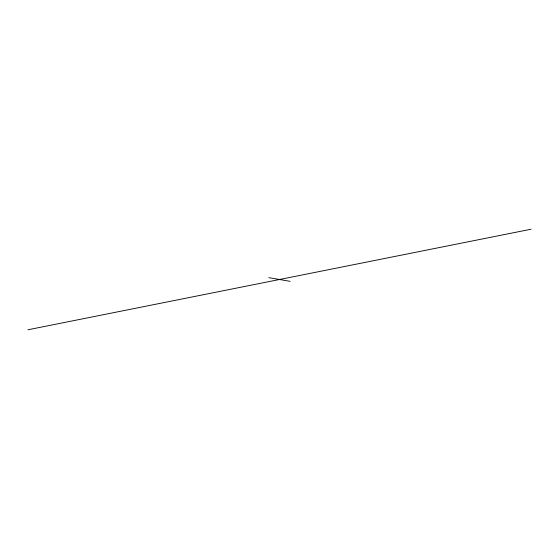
<?xml version="1.0" encoding="UTF-8"?>
<svg xmlns="http://www.w3.org/2000/svg" width="559" height="559" viewBox="0 0 559 559"><rect width="100%" height="100%" fill="white"/><g stroke="black" fill="none" stroke-linecap="round" stroke-linejoin="round"><path stroke-width="0.84" d="M27.95 329.775L531.05 229.225M268.844 277.655L290.156 281.345"/></g></svg>
